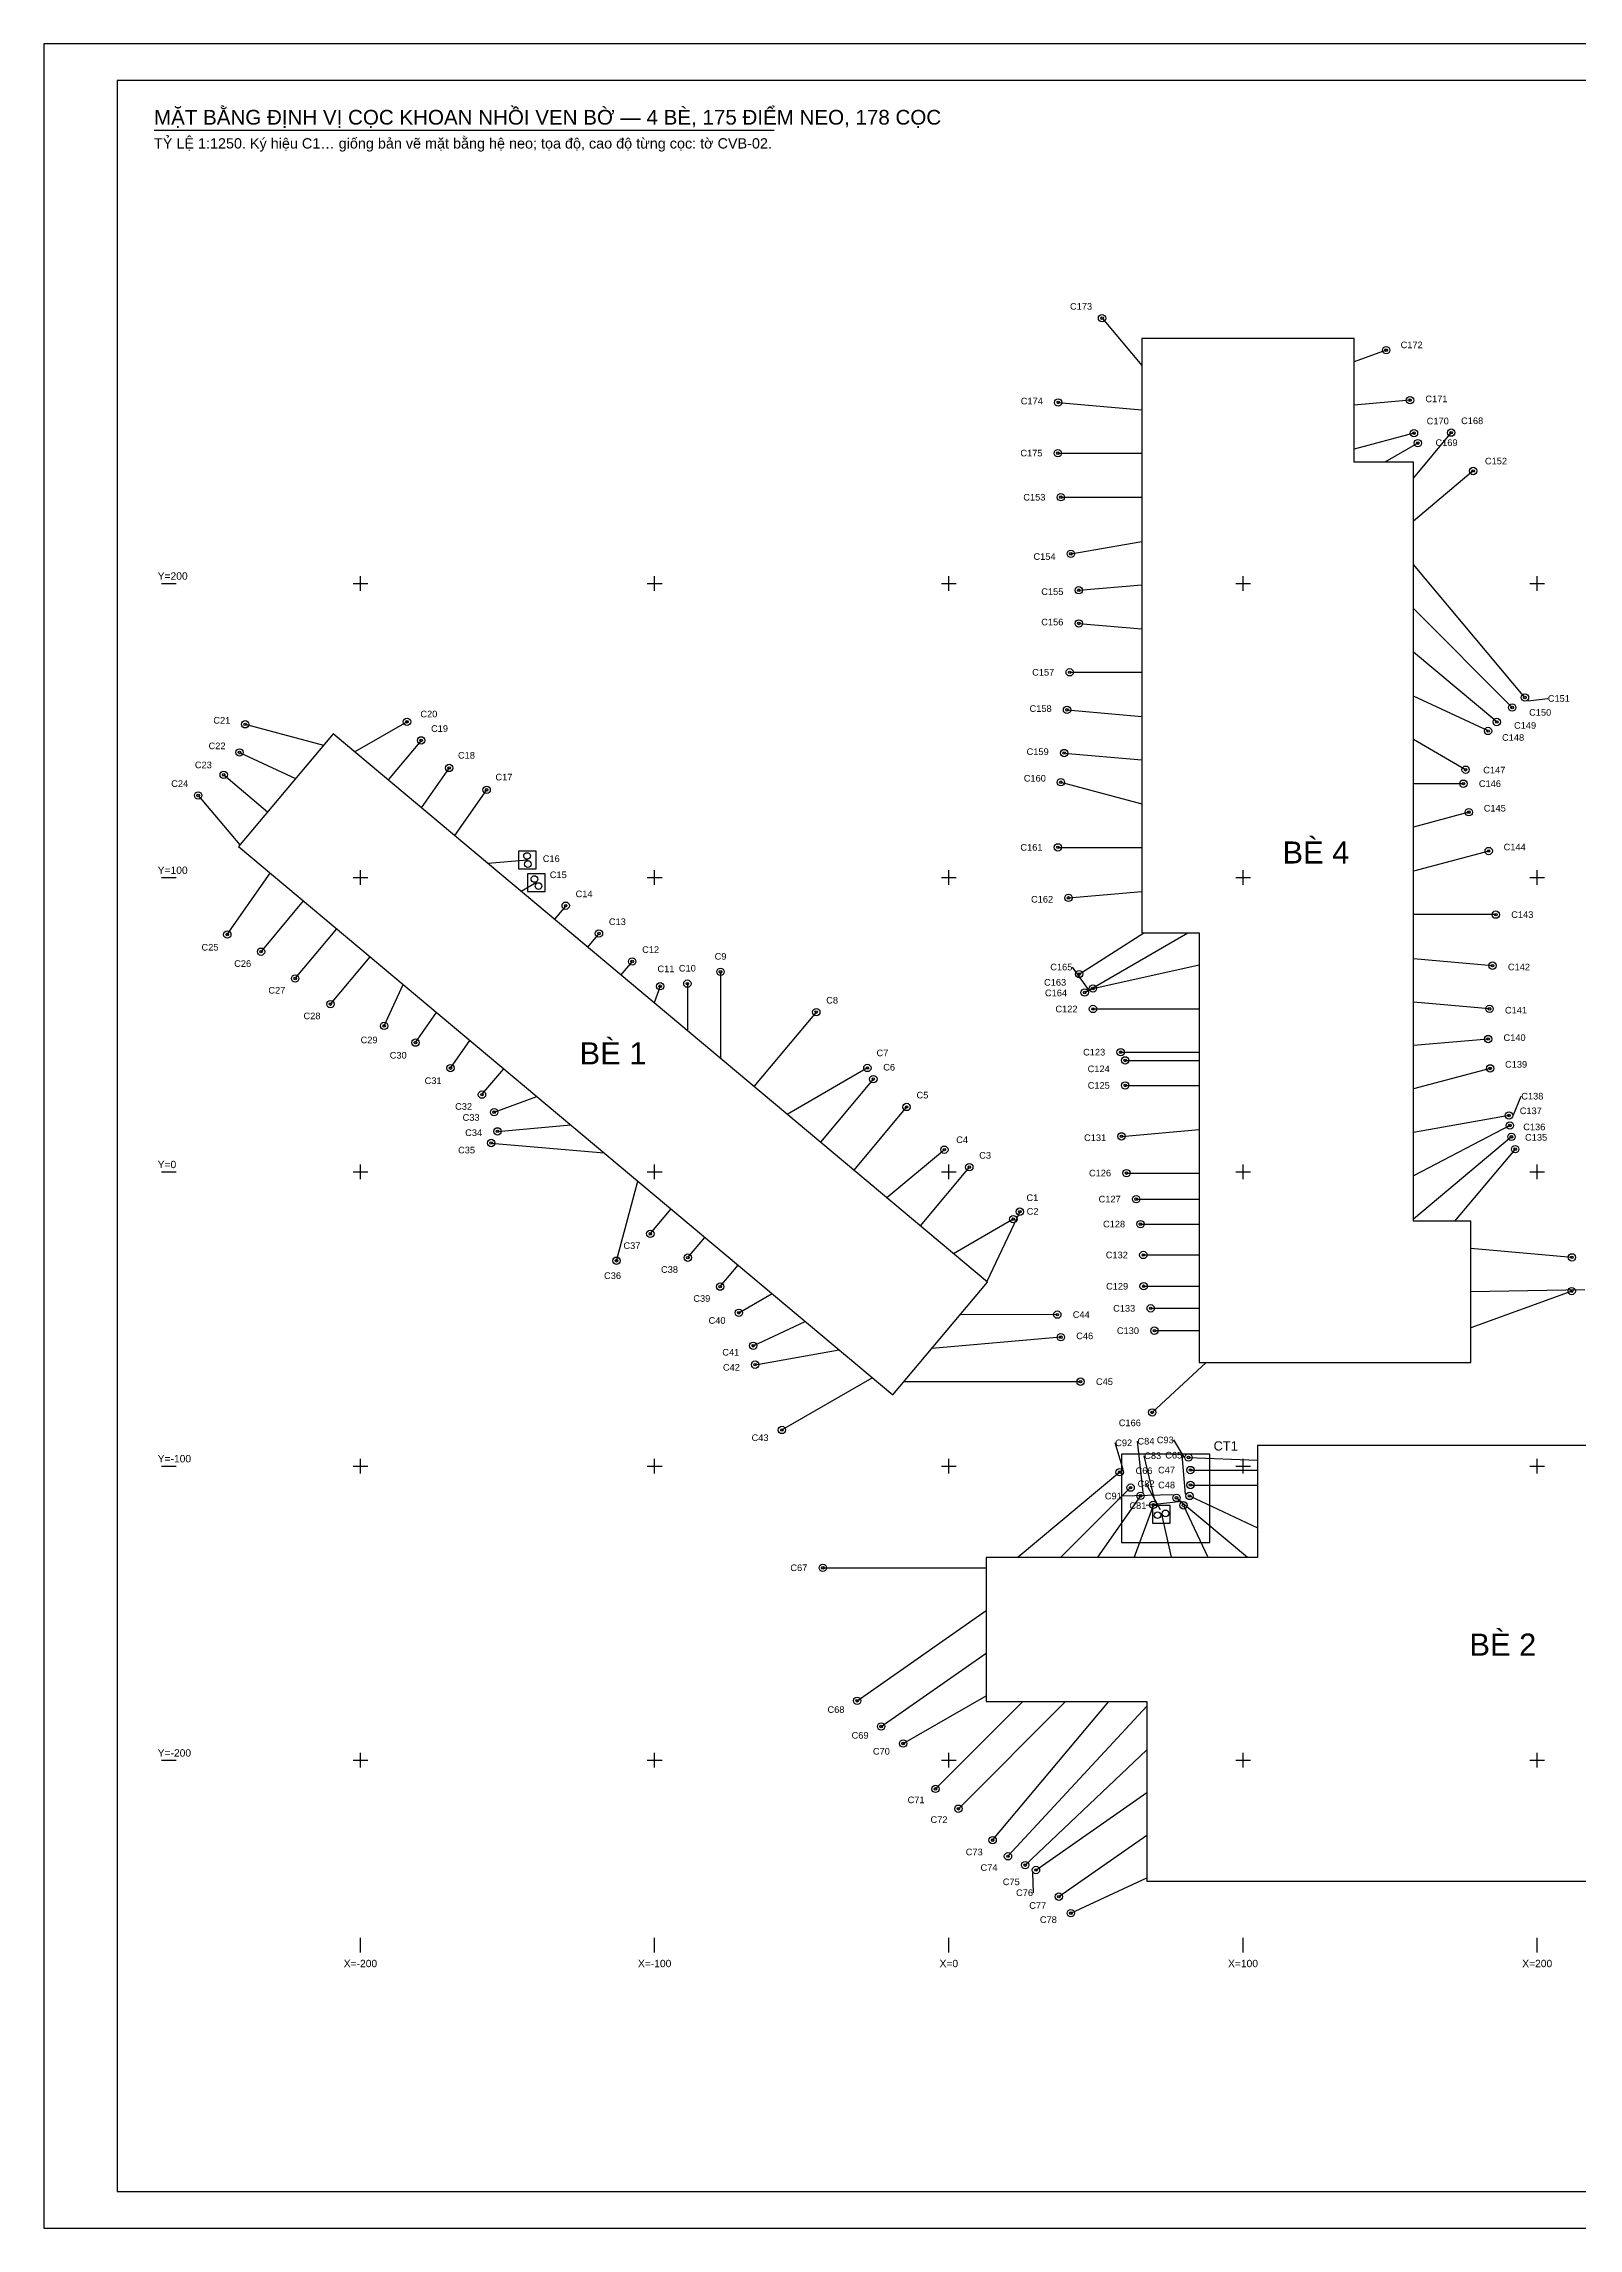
# Model space of a CAD drawing. Header units: millimetres. Extents: x 0 to 4445, y 0 to 594.
# Drawn here: x 0 to 417, y 0 to 594 of the extents above; entities that cross this region are included whole.
import ezdxf
from ezdxf.enums import TextEntityAlignment as Align

# ---------------------------------------------------------------- set-up
doc = ezdxf.new("R2010")
doc.units = ezdxf.units.MM
for name, color, linetype in [('CVB_00_KHUNG', 7, 'CONTINUOUS'), ('CVB_01_BE', 4, 'CONTINUOUS'), ('CVB_02_CAP', 3, 'CONTINUOUS'), ('CVB_03_COC', 2, 'CONTINUOUS'), ('CVB_07_CHU', 7, 'CONTINUOUS'), ('CVB_08_KY_HIEU_COC', 2, 'CONTINUOUS'), ('CVB_12_LUOI_TOA_DO', 8, 'CONTINUOUS')]:
    doc.layers.add(name, color=color, linetype=linetype)
doc.styles.add('VN', font='arial.ttf')

msp = doc.modelspace()

# ---------------------------------------------------------------- linework, layer by layer
at = {"layer": 'CVB_00_KHUNG'}
for p, q in [((841, 594), (0, 594)), ((0, 594), (0, 0)), ((831, 584), (20, 584)), ((20, 584), (20, 10)), ((20, 10), (831, 10)), ((0, 0), (841, 0))]:
    msp.add_line(p, q, dxfattribs=at)
at = {"layer": 'CVB_01_BE'}
for p, q in [((356.407, 513.807), (298.612, 513.807)), ((298.612, 513.807), (298.612, 352.207)), ((356.407, 480.207), (356.407, 513.807)), ((372.468, 480.207), (356.407, 480.207)), ((372.468, 273.807), (372.468, 480.207)), ((78.676, 406.38), (52.986, 375.724)), ((256.65, 257.238), (78.676, 406.38)), ((52.986, 375.724), (230.958, 226.58)), ((298.612, 352.207), (314.228, 352.207)), ((314.228, 352.207), (314.228, 235.407)), ((388.086, 273.807), (372.468, 273.807)), ((388.086, 235.407), (388.086, 273.807)), ((230.958, 226.58), (256.65, 257.238)), ((314.228, 235.407), (388.086, 235.407)), ((562.582, 212.823), (330.095, 212.823)), ((330.095, 212.823), (330.095, 182.436)), ((330.095, 182.436), (256.259, 182.436)), ((256.259, 182.436), (256.259, 143.223)), ((256.259, 143.223), (299.983, 143.223)), ((299.983, 143.223), (299.983, 94.423)), ((299.983, 94.423), (535.046, 94.423))]:
    msp.add_line(p, q, dxfattribs=at)
at = {"layer": 'CVB_02_CAP'}
for p, q in [((287.808, 519.352), (298.608, 506.48)), ((365.056, 510.672), (356.408, 507.528)), ((275.896, 496.464), (298.608, 494.48)), ((371.552, 497.056), (356.408, 495.728)), ((372.632, 488.088), (356.408, 483.728)), ((382.752, 488.248), (372.472, 475.992)), ((275.808, 482.68), (298.608, 482.68)), ((373.688, 485.408), (364.68, 480.208)), ((388.712, 477.816), (372.472, 464.192)), ((276.608, 470.68), (298.608, 470.68)), ((279.304, 455.28), (298.608, 458.68)), ((402.808, 416.232), (372.472, 452.392)), ((281.472, 445.384), (298.608, 446.88)), ((399.344, 413.52), (372.472, 440.392)), ((281.472, 436.376), (298.608, 434.88)), ((395.144, 409.568), (372.472, 428.592)), ((279.008, 423.08), (298.608, 423.08)), ((392.776, 407.128), (372.472, 416.592)), ((278.288, 412.856), (298.608, 411.08)), ((54.808, 408.944), (76.064, 403.264)), ((98.8, 409.624), (84.6, 401.416)), ((102.64, 404.568), (93.648, 393.832)), ((386.672, 396.592), (372.472, 404.792)), ((53.256, 401.304), (68.488, 394.216)), ((277.488, 401.128), (298.608, 399.28)), ((48.952, 395.2), (60.904, 385.176)), ((110.256, 397.072), (102.688, 386.256)), ((276.584, 393.184), (298.608, 387.28)), ((386.072, 392.792), (372.472, 392.792)), ((42, 389.6), (53.328, 376.128)), ((120.448, 391.136), (111.736, 378.68)), ((387.544, 385.032), (372.472, 380.992)), ((275.808, 375.48), (298.608, 375.48)), ((392.952, 374.48), (372.472, 368.992)), ((49.936, 351.768), (61.624, 368.488)), ((131.536, 372.04), (120.776, 371.096)), ((133.984, 365.92), (129.824, 363.52)), ((278.688, 361.736), (298.608, 363.48)), ((59.112, 347.112), (70.672, 360.904)), ((141.952, 359.616), (138.864, 355.936)), ((394.872, 357.192), (372.472, 357.192)), ((68.408, 339.84), (79.712, 353.328)), ((151, 352.04), (147.912, 348.36)), ((281.592, 341.032), (299.136, 352.208)), ((283.08, 336.008), (311.136, 352.208)), ((77.968, 332.872), (88.76, 345.744)), ((393.992, 343.312), (372.472, 345.192)), ((160.048, 344.464), (156.96, 340.784)), ((184.064, 341.64), (184.088, 318.04)), ((285.328, 337.104), (314.232, 343.496)), ((92.568, 326.928), (97.8, 338.168)), ((167.64, 337.712), (166, 333.2)), ((175.04, 338.424), (175.048, 325.624)), ((393.192, 331.576), (372.472, 333.392)), ((101.12, 322.392), (106.848, 330.592)), ((210.096, 330.696), (193.136, 310.464)), ((285.344, 331.536), (314.232, 331.536)), ((110.616, 315.472), (115.888, 323.008)), ((392.792, 323.368), (372.472, 321.592)), ((119.184, 308.248), (125.088, 315.304)), ((223.992, 315.496), (202.176, 302.888)), ((292.864, 319.792), (314.232, 319.792)), ((294.104, 317.56), (314.232, 317.56)), ((393.336, 315.384), (372.472, 309.792)), ((225.608, 312.48), (211.224, 295.304)), ((294.12, 310.752), (314.232, 310.752)), ((122.48, 303.472), (134.128, 307.72)), ((234.656, 304.896), (220.264, 287.728)), ((123.408, 298.264), (143.328, 300.016)), ((293.112, 296.904), (314.232, 298.752)), ((398.472, 302.568), (372.472, 297.992)), ((398.728, 299.864), (372.472, 286.192)), ((121.688, 295.096), (152.376, 292.44)), ((244.936, 293.272), (229.312, 280.152)), ((399.128, 296.768), (372.472, 274.392)), ((400.144, 293.416), (383.688, 273.808)), ((251.712, 288.512), (238.352, 272.568)), ((294.464, 286.92), (314.232, 286.92)), ((155.784, 263.088), (161.568, 284.728)), ((297.08, 279.84), (314.232, 279.84)), ((164.968, 270.408), (170.616, 277.152)), ((263.68, 274.4), (247.4, 264.992)), ((265.456, 276.424), (256.44, 257.408)), ((175.184, 263.92), (179.808, 269.44)), ((298.28, 273.048), (314.232, 273.048)), ((183.976, 256.04), (188.856, 261.864)), ((299.032, 264.648), (314.232, 264.648)), ((415.584, 264), (388.088, 266.408)), ((299.112, 256.144), (314.232, 256.144)), ((189.056, 248.944), (198.056, 254.152)), ((301.032, 250.144), (314.232, 250.144)), ((419.056, 255.208), (388.088, 254.608)), ((415.528, 254.84), (388.088, 244.856)), ((192.96, 239.976), (207.096, 246.576)), ((275.64, 248.424), (249.24, 248.4)), ((302.048, 244.072), (314.232, 244.072)), ((193.456, 234.824), (216.296, 238.872)), ((276.6, 242.288), (241.536, 239.2)), ((301.456, 221.848), (316.16, 235.408)), ((200.752, 217.072), (225.336, 231.288)), ((281.952, 230.2), (233.952, 230.16)), ((311.312, 209.592), (330.096, 208.832)), ((292.6, 205.584), (265.024, 182.44)), ((311.84, 206.176), (330.096, 206.176)), ((311.864, 202.104), (330.096, 202.104)), ((295.576, 201.392), (276.624, 182.44)), ((298.264, 199.152), (286.56, 182.44)), ((301.76, 196.72), (296.56, 182.44)), ((308.056, 198.632), (327.36, 182.44)), ((309.96, 196.576), (316.56, 182.44)), ((311.608, 199.128), (330.096, 190.504)), ((303.968, 194.152), (306.56, 182.44)), ((211.856, 179.6), (256.256, 179.6)), ((221.2, 143.448), (256.256, 168)), ((227.752, 136.44), (256.256, 156.4)), ((233.736, 131.8), (256.256, 144.8)), ((242.52, 119.464), (266.28, 143.224)), ((248.744, 114.088), (277.88, 143.224)), ((258.056, 105.536), (289.68, 143.224)), ((262.224, 101.152), (299.984, 141.928)), ((266.888, 98.76), (299.984, 130.128)), ((269.84, 97.424), (299.984, 118.528)), ((276.064, 90.176), (299.984, 106.928)), ((279.32, 85.696), (299.984, 95.328))]:
    msp.add_line(p, q, dxfattribs=at)
at = {"layer": 'CVB_03_COC'}
for p, q in [((133.936, 374.44), (129.136, 374.44)), ((129.136, 374.44), (129.136, 369.64)), ((133.936, 369.64), (133.936, 374.44)), ((129.136, 369.64), (133.936, 369.64)), ((136.384, 368.32), (131.584, 368.32)), ((131.584, 368.32), (131.584, 363.52)), ((136.384, 363.52), (136.384, 368.32)), ((131.584, 363.52), (136.384, 363.52)), ((306.368, 196.552), (301.568, 196.552)), ((301.568, 196.552), (301.568, 191.752)), ((306.368, 191.752), (306.368, 196.552)), ((301.568, 191.752), (306.368, 191.752))]:
    msp.add_line(p, q, dxfattribs=at)
for centre, radius in [((287.808, 519.352), 1), ((287.808, 519.352), 0.35), ((365.056, 510.672), 1), ((365.056, 510.672), 0.35), ((275.896, 496.464), 1), ((275.896, 496.464), 0.35), ((371.552, 497.056), 1), ((371.552, 497.056), 0.35), ((372.632, 488.088), 1), ((372.632, 488.088), 0.35), ((382.752, 488.248), 1), ((382.752, 488.248), 0.35), ((275.808, 482.68), 1), ((275.808, 482.68), 0.35), ((373.688, 485.408), 1), ((373.688, 485.408), 0.35), ((388.712, 477.816), 1), ((388.712, 477.816), 0.35), ((276.608, 470.68), 1), ((276.608, 470.68), 0.35), ((279.304, 455.28), 1), ((279.304, 455.28), 0.35), ((281.472, 445.384), 1), ((281.472, 445.384), 0.35), ((281.472, 436.376), 1), ((281.472, 436.376), 0.35), ((279.008, 423.08), 1), ((279.008, 423.08), 0.35), ((402.808, 416.232), 1), ((402.808, 416.232), 0.35), ((54.808, 408.944), 1), ((98.8, 409.624), 1), ((98.8, 409.624), 0.35), ((278.288, 412.856), 1), ((278.288, 412.856), 0.35), ((395.144, 409.568), 1), ((395.144, 409.568), 0.35), ((399.344, 413.52), 1), ((399.344, 413.52), 0.35), ((54.808, 408.944), 0.35), ((102.64, 404.568), 1), ((102.64, 404.568), 0.35), ((392.776, 407.128), 1), ((392.776, 407.128), 0.35), ((53.256, 401.304), 1), ((53.256, 401.304), 0.35), ((110.256, 397.072), 1), ((277.488, 401.128), 1), ((277.488, 401.128), 0.35), ((48.952, 395.2), 1), ((48.952, 395.2), 0.35), ((110.256, 397.072), 0.35), ((120.448, 391.136), 1), ((276.584, 393.184), 1), ((276.584, 393.184), 0.35), ((386.072, 392.792), 1), ((386.672, 396.592), 1), ((386.072, 392.792), 0.35), ((386.672, 396.592), 0.35), ((42, 389.6), 1), ((42, 389.6), 0.35), ((120.448, 391.136), 0.35), ((387.544, 385.032), 1), ((387.544, 385.032), 0.35), ((275.808, 375.48), 1), ((275.808, 375.48), 0.35), ((392.952, 374.48), 1), ((392.952, 374.48), 0.35), ((131.44, 373.136), 0.9), ((131.632, 370.944), 0.9), ((133.434, 366.873), 0.9), ((134.534, 364.967), 0.9), ((278.688, 361.736), 1), ((141.952, 359.616), 1), ((141.952, 359.616), 0.35), ((278.688, 361.736), 0.35), ((394.872, 357.192), 1), ((394.872, 357.192), 0.35), ((49.936, 351.768), 1), ((49.936, 351.768), 0.35), ((151, 352.04), 1), ((151, 352.04), 0.35), ((59.112, 347.112), 1), ((59.112, 347.112), 0.35), ((160.048, 344.464), 1), ((160.048, 344.464), 0.35), ((68.408, 339.84), 1), ((68.408, 339.84), 0.35), ((167.64, 337.712), 1), ((175.04, 338.424), 1), ((175.04, 338.424), 0.35), ((184.064, 341.64), 1), ((184.064, 341.64), 0.35), ((281.592, 341.032), 1), ((281.592, 341.032), 0.35), ((393.992, 343.312), 1), ((393.992, 343.312), 0.35), ((77.968, 332.872), 1), ((77.968, 332.872), 0.35), ((167.64, 337.712), 0.35), ((283.08, 336.008), 1), ((283.08, 336.008), 0.35), ((285.328, 337.104), 1), ((285.328, 337.104), 0.35), ((92.568, 326.928), 1), ((92.568, 326.928), 0.35), ((210.096, 330.696), 1), ((210.096, 330.696), 0.35), ((285.344, 331.536), 1), ((285.344, 331.536), 0.35), ((393.192, 331.576), 1), ((393.192, 331.576), 0.35), ((101.12, 322.392), 1), ((101.12, 322.392), 0.35), ((292.864, 319.792), 1), ((392.792, 323.368), 1), ((392.792, 323.368), 0.35), ((110.616, 315.472), 1), ((110.616, 315.472), 0.35), ((223.992, 315.496), 1), ((223.992, 315.496), 0.35), ((292.864, 319.792), 0.35), ((294.104, 317.56), 1), ((294.104, 317.56), 0.35), ((393.336, 315.384), 1), ((393.336, 315.384), 0.35), ((119.184, 308.248), 1), ((225.608, 312.48), 1), ((225.608, 312.48), 0.35), ((294.12, 310.752), 1), ((294.12, 310.752), 0.35), ((119.184, 308.248), 0.35), ((122.48, 303.472), 1), ((122.48, 303.472), 0.35), ((234.656, 304.896), 1), ((234.656, 304.896), 0.35), ((398.472, 302.568), 1), ((123.408, 298.264), 1), ((123.408, 298.264), 0.35), ((293.112, 296.904), 1), ((293.112, 296.904), 0.35), ((398.728, 299.864), 1), ((398.472, 302.568), 0.35), ((399.128, 296.768), 1), ((398.728, 299.864), 0.35), ((399.128, 296.768), 0.35), ((121.688, 295.096), 1), ((121.688, 295.096), 0.35), ((244.936, 293.272), 1), ((244.936, 293.272), 0.35), ((400.144, 293.416), 1), ((400.144, 293.416), 0.35), ((251.712, 288.512), 1), ((251.712, 288.512), 0.35), ((294.464, 286.92), 1), ((294.464, 286.92), 0.35), ((297.08, 279.84), 1), ((297.08, 279.84), 0.35), ((263.68, 274.4), 1), ((263.68, 274.4), 0.35), ((265.456, 276.424), 1), ((265.456, 276.424), 0.35), ((298.28, 273.048), 1), ((298.28, 273.048), 0.35), ((164.968, 270.408), 1), ((164.968, 270.408), 0.35), ((155.784, 263.088), 1), ((155.784, 263.088), 0.35), ((175.184, 263.92), 1), ((175.184, 263.92), 0.35), ((299.032, 264.648), 1), ((299.032, 264.648), 0.35), ((415.584, 264), 1), ((415.584, 264), 0.35), ((183.976, 256.04), 1), ((183.976, 256.04), 0.35), ((299.112, 256.144), 1), ((299.112, 256.144), 0.35), ((415.528, 254.84), 1), ((189.056, 248.944), 1), ((301.032, 250.144), 1), ((301.032, 250.144), 0.35), ((415.528, 254.84), 0.35), ((189.056, 248.944), 0.35), ((275.64, 248.424), 1), ((275.64, 248.424), 0.35), ((302.048, 244.072), 1), ((302.048, 244.072), 0.35), ((192.96, 239.976), 1), ((192.96, 239.976), 0.35), ((276.6, 242.288), 1), ((276.6, 242.288), 0.35), ((193.456, 234.824), 1), ((193.456, 234.824), 0.35), ((281.952, 230.2), 1), ((281.952, 230.2), 0.35), ((301.456, 221.848), 1), ((301.456, 221.848), 0.35), ((200.752, 217.072), 1), ((200.752, 217.072), 0.35), ((311.312, 209.592), 1), ((311.312, 209.592), 0.35), ((292.6, 205.584), 1), ((292.6, 205.584), 0.35), ((295.576, 201.392), 1), ((311.84, 206.176), 1), ((311.864, 202.104), 1), ((311.84, 206.176), 0.35), ((311.864, 202.104), 0.35), ((295.576, 201.392), 0.35), ((298.264, 199.152), 1), ((298.264, 199.152), 0.35), ((301.76, 196.72), 1), ((301.76, 196.72), 0.35), ((308.056, 198.632), 1), ((308.056, 198.632), 0.35), ((309.96, 196.576), 1), ((309.96, 196.576), 0.35), ((311.608, 199.128), 1), ((311.608, 199.128), 0.35), ((302.894, 193.914), 0.9), ((305.042, 194.39), 0.9), ((211.856, 179.6), 1), ((211.856, 179.6), 0.35), ((221.2, 143.448), 1), ((221.2, 143.448), 0.35), ((227.752, 136.44), 1), ((227.752, 136.44), 0.35), ((233.736, 131.8), 1), ((233.736, 131.8), 0.35), ((242.52, 119.464), 1), ((242.52, 119.464), 0.35), ((248.744, 114.088), 1), ((248.744, 114.088), 0.35), ((258.056, 105.536), 1), ((258.056, 105.536), 0.35), ((262.224, 101.152), 1), ((262.224, 101.152), 0.35), ((266.888, 98.76), 1), ((266.888, 98.76), 0.35), ((269.84, 97.424), 1), ((269.84, 97.424), 0.35), ((276.064, 90.176), 1), ((276.064, 90.176), 0.35), ((279.32, 85.696), 1), ((279.32, 85.696), 0.35)]:
    msp.add_circle(centre, radius, dxfattribs=at)
at = {"layer": 'CVB_07_CHU'}
for p, q in [((30, 570.5), (198.64, 570.5)), ((317.132, 210.482), (293.132, 210.482)), ((293.132, 210.482), (293.132, 186.482)), ((317.132, 186.482), (317.132, 210.482)), ((293.132, 186.482), (317.132, 186.482))]:
    msp.add_line(p, q, dxfattribs=at)
at = {"layer": 'CVB_08_KY_HIEU_COC'}
for p, q in [((403.579, 415.313), (409.031, 415.971)), ((284.156, 336.845), (279.737, 342.934)), ((399.654, 302.776), (401.811, 307.826)), ((298.952, 200.135), (297.44, 214.013)), ((310.113, 209.641), (307.301, 214.358)), ((293.519, 206.355), (291.381, 213.569)), ((302.171, 197.848), (299.28, 210.075)), ((310.52, 199.635), (309.607, 210.213)), ((303.709, 195.324), (299.778, 202.442)), ((307.137, 199.403), (293.18, 199.102)), ((309.452, 197.663), (299.847, 196.49)), ((268.857, 96.736), (269.038, 91.247))]:
    msp.add_line(p, q, dxfattribs=at)
at = {"layer": 'CVB_12_LUOI_TOA_DO'}
for p, q in [((32, 447.256), (36, 447.256)), ((84.144, 447.256), (88.144, 447.256)), ((86.144, 445.256), (86.144, 449.256)), ((164.144, 447.256), (168.144, 447.256)), ((166.144, 445.256), (166.144, 449.256)), ((244.144, 447.256), (248.144, 447.256)), ((246.144, 445.256), (246.144, 449.256)), ((324.144, 447.256), (328.144, 447.256)), ((326.144, 445.256), (326.144, 449.256)), ((404.144, 447.256), (408.144, 447.256)), ((406.144, 445.256), (406.144, 449.256)), ((86.144, 365.256), (86.144, 369.256)), ((166.144, 365.256), (166.144, 369.256)), ((246.144, 365.256), (246.144, 369.256)), ((326.144, 365.256), (326.144, 369.256)), ((406.144, 365.256), (406.144, 369.256)), ((32, 367.256), (36, 367.256)), ((84.144, 367.256), (88.144, 367.256)), ((164.144, 367.256), (168.144, 367.256)), ((244.144, 367.256), (248.144, 367.256)), ((324.144, 367.256), (328.144, 367.256)), ((404.144, 367.256), (408.144, 367.256)), ((32, 287.256), (36, 287.256)), ((84.144, 287.256), (88.144, 287.256)), ((86.144, 285.256), (86.144, 289.256)), ((164.144, 287.256), (168.144, 287.256)), ((166.144, 285.256), (166.144, 289.256)), ((244.144, 287.256), (248.144, 287.256)), ((246.144, 285.256), (246.144, 289.256)), ((324.144, 287.256), (328.144, 287.256)), ((326.144, 285.256), (326.144, 289.256)), ((404.144, 287.256), (408.144, 287.256)), ((406.144, 285.256), (406.144, 289.256)), ((86.144, 205.256), (86.144, 209.256)), ((166.144, 205.256), (166.144, 209.256)), ((246.144, 205.256), (246.144, 209.256)), ((326.144, 205.256), (326.144, 209.256)), ((406.144, 205.256), (406.144, 209.256)), ((32, 207.256), (36, 207.256)), ((84.144, 207.256), (88.144, 207.256)), ((164.144, 207.256), (168.144, 207.256)), ((244.144, 207.256), (248.144, 207.256)), ((324.144, 207.256), (328.144, 207.256)), ((404.144, 207.256), (408.144, 207.256)), ((32, 127.256), (36, 127.256)), ((84.144, 127.256), (88.144, 127.256)), ((86.144, 125.256), (86.144, 129.256)), ((164.144, 127.256), (168.144, 127.256)), ((166.144, 125.256), (166.144, 129.256)), ((244.144, 127.256), (248.144, 127.256)), ((246.144, 125.256), (246.144, 129.256)), ((324.144, 127.256), (328.144, 127.256)), ((326.144, 125.256), (326.144, 129.256)), ((404.144, 127.256), (408.144, 127.256)), ((406.144, 125.256), (406.144, 129.256)), ((86.144, 75), (86.144, 79)), ((166.144, 75), (166.144, 79)), ((246.144, 75), (246.144, 79)), ((326.144, 75), (326.144, 79)), ((406.144, 75), (406.144, 79))]:
    msp.add_line(p, q, dxfattribs=at)

# ---------------------------------------------------------------- texts
at = {"layer": 'CVB_01_BE', "style": 'VN'}
for s, p in [('BÈ 4', (345.96, 371.087)), ('BÈ 1', (154.817, 316.48)), ('BÈ 2', (396.793, 155.706))]:
    msp.add_text(s, height=6, dxfattribs=at).set_placement(p, align=Align.CENTER)
at = {"layer": 'CVB_07_CHU', "style": 'VN'}
for s, height, p in [('MẶT BẰNG ĐỊNH VỊ CỌC KHOAN NHỒI VEN BỜ — 4 BÈ, 175 ĐIỂM NEO, 178 CỌC', 4, (30, 572)), ('TỶ LỆ 1:1250. Ký hiệu C1… giống bản vẽ mặt bằng hệ neo; tọa độ, cao độ từng cọc: tờ CVB-02.', 2.8, (30, 565.5)), ('CT1', 2.5, (318.132, 211.482))]:
    msp.add_text(s, height=height, dxfattribs=at).set_placement(p)
at = {"layer": 'CVB_08_KY_HIEU_COC', "style": 'VN'}
for s, p in [('C173', (285.108, 521.669)), ('C174', (271.712, 495.929)), ('C175', (271.608, 481.78)), ('C153', (272.408, 469.78)), ('C154', (275.168, 453.651)), ('C155', (277.288, 444.119)), ('C156', (277.288, 435.841)), ('C157', (274.808, 422.18)), ('C21', (50.75, 409.128)), ('C158', (274.104, 412.322)), ('C22', (49.448, 402.176)), ('C23', (45.734, 396.999)), ('C159', (273.304, 400.594)), ('C24', (39.297, 391.915)), ('C160', (272.527, 393.372)), ('C161', (271.608, 374.58)), ('C162', (274.504, 360.47)), ('C25', (47.53, 347.426)), ('C26', (56.414, 342.993)), ('C163', (278.05, 337.875)), ('C165', (279.737, 342.034)), ('C27', (65.71, 335.721)), ('C164', (278.293, 335)), ('C28', (75.27, 328.754)), ('C122', (281.144, 330.636)), ('C29', (90.796, 322.22)), ('C30', (98.715, 318.049)), ('C123', (288.664, 318.892)), ('C124', (289.904, 314.36)), ('C31', (108.208, 311.131)), ('C125', (289.92, 309.852)), ('C32', (116.489, 304.127)), ('C33', (118.534, 301.133)), ('C34', (119.224, 296.996)), ('C131', (288.928, 295.638)), ('C35', (117.305, 292.267)), ('C126', (290.264, 286.02)), ('C127', (292.88, 278.94)), ('C128', (294.08, 272.148)), ('C37', (162.271, 266.288)), ('C38', (172.487, 259.8)), ('C132', (294.832, 263.748)), ('C129', (294.912, 255.244)), ('C39', (181.279, 251.921)), ('C133', (296.832, 249.244)), ('C40', (185.421, 245.94)), ('C130', (297.848, 243.172)), ('C41', (189.154, 237.299)), ('C42', (189.32, 233.191)), ('C166', (298.368, 218.101)), ('C43', (197.116, 214.07)), ('C93', (307.301, 213.458)), ('C65', (309.607, 209.313)), ('C47', (307.64, 205.276)), ('C48', (307.664, 201.204)), ('C91', (293.18, 198.202)), ('C81', (299.847, 195.59)), ('C67', (207.656, 178.7)), ('C68', (217.76, 140.139)), ('C69', (224.312, 133.131)), ('C70', (230.099, 128.8)), ('C71', (239.55, 115.594)), ('C72', (245.774, 110.218)), ('C73', (255.356, 101.419)), ('C74', (259.37, 97.17)), ('C75', (265.422, 93.301)), ('C76', (269.038, 90.347)), ('C77', (272.624, 86.867)), ('C78', (275.513, 83.022))]:
    msp.add_text(s, height=1.8, dxfattribs=at).set_placement(p, align=Align.RIGHT)
for s, p in [('C172', (369.003, 511.207)), ('C171', (375.736, 496.523)), ('C170', (376.091, 490.499)), ('C168', (385.451, 490.566)), ('C169', (378.475, 484.616)), ('C152', (391.93, 479.615)), ('C151', (409.031, 415.071)), ('C20', (102.436, 410.826)), ('C150', (403.94, 411.276)), ('C19', (105.337, 406.888)), ('C148', (396.583, 404.454)), ('C149', (399.84, 407.73)), ('C18', (112.664, 399.613)), ('C17', (122.855, 393.678)), ('C146', (390.272, 391.892)), ('C147', (391.459, 395.583)), ('C145', (391.601, 385.219)), ('C144', (397.009, 374.667)), ('C16', (135.72, 371.507)), ('C15', (137.622, 367.119)), ('C14', (144.652, 361.933)), ('C143', (399.072, 356.292)), ('C13', (153.7, 354.357)), ('C12', (162.748, 346.781)), ('C11', (166.913, 341.545)), ('C142', (398.176, 342.046)), ('C8', (212.794, 333.015)), ('C141', (397.376, 330.309)), ('C140', (396.976, 322.834)), ('C7', (226.478, 318.689)), ('C6', (228.305, 314.8)), ('C139', (397.393, 315.571)), ('C5', (237.354, 307.215)), ('C137', (401.391, 302.944)), ('C138', (401.811, 306.926)), ('C136', (402.345, 298.568)), ('C135', (402.844, 295.733)), ('C4', (248.152, 295.073)), ('C3', (254.41, 290.831)), ('C1', (267.255, 279.319)), ('C2', (267.316, 275.601)), ('C44', (279.84, 247.528)), ('C46', (280.784, 241.756)), ('C45', (286.152, 229.303)), ('C92', (291.381, 212.669)), ('C84', (297.44, 213.113)), ('C83', (299.28, 209.175)), ('C66', (296.92, 205.088))]:
    msp.add_text(s, height=1.8, dxfattribs=at).set_placement(p)
for s, p in [('C9', (184.06, 344.94)), ('C10', (175.037, 341.724)), ('C36', (154.699, 258.13)), ('C82', (299.778, 201.542))]:
    msp.add_text(s, height=1.8, dxfattribs=at).set_placement(p, align=Align.CENTER)
at = {"layer": 'CVB_12_LUOI_TOA_DO', "style": 'VN'}
for s, p in [('Y=200', (31, 448.256)), ('Y=100', (31, 368.256)), ('Y=0', (31, 288.256)), ('Y=-100', (31, 208.256)), ('Y=-200', (31, 128.256))]:
    msp.add_text(s, height=2, dxfattribs=at).set_placement(p)
for s, p in [('X=-200', (86.144, 71)), ('X=-100', (166.144, 71)), ('X=0', (246.144, 71)), ('X=100', (326.144, 71)), ('X=200', (406.144, 71))]:
    msp.add_text(s, height=2, dxfattribs=at).set_placement(p, align=Align.CENTER)

doc.saveas('drawing.dxf')
